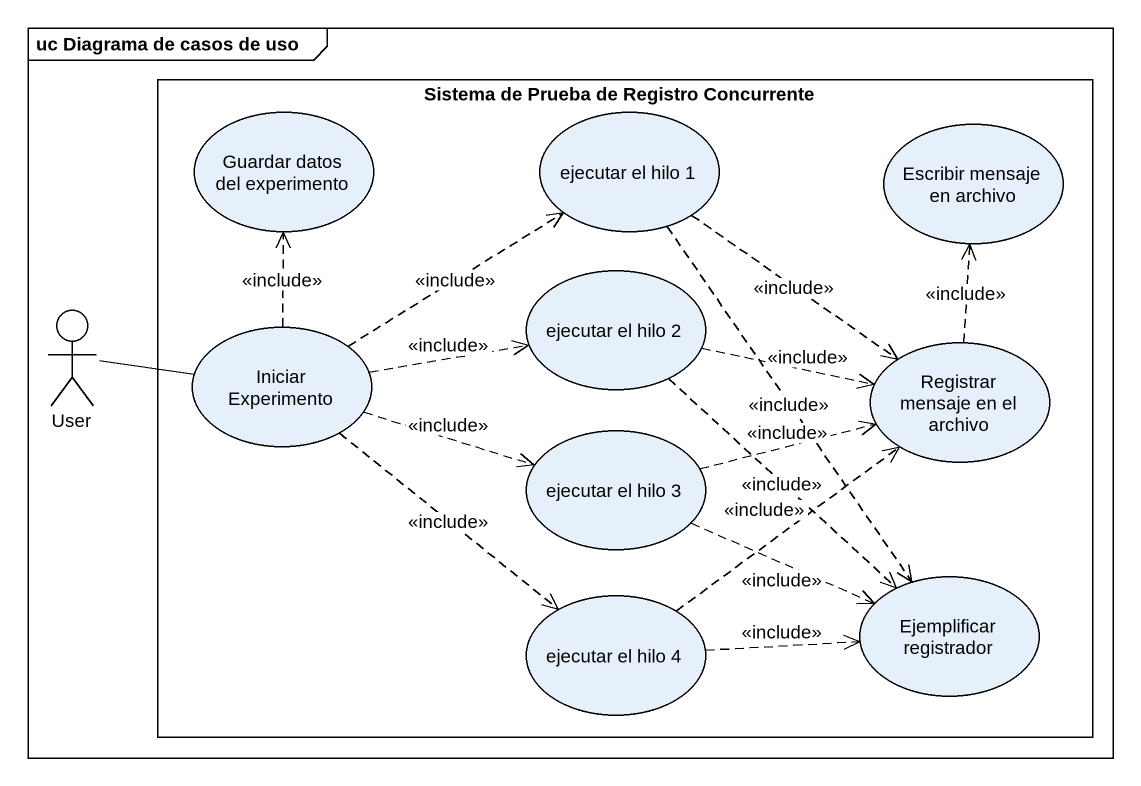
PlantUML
@startuml
mainframe uc Diagrama de casos de uso
rectangle "Sistema de Prueba de Registro Concurrente" as Sistema_de_Prueba_de {
  usecase "Guardar datos del experimento" as Guardar_datos_del
  usecase "ejecutar el hilo 1" as ejecutar_el_hilo_1
  usecase "Escribir mensaje en archivo" as Escribir_mensaje_en_archivo
  usecase "ejecutar el hilo 2" as ejecutar_el_hilo_2
  usecase "Iniciar Experimento" as Iniciar_Experimento
  usecase "Registrar mensaje en el archivo" as Registrar_mensaje_en_el
  usecase "ejecutar el hilo 3" as ejecutar_el_hilo_3
  usecase "Ejemplificar registrador" as Ejemplificar_registrador
  usecase "ejecutar el hilo 4" as ejecutar_el_hilo_4
}
actor User
ejecutar_el_hilo_1 ..> Registrar_mensaje_en_el : <<include>>
ejecutar_el_hilo_1 ..> Ejemplificar_registrador : <<include>>
ejecutar_el_hilo_2 .right.> Registrar_mensaje_en_el : <<include>>
ejecutar_el_hilo_2 ..> Ejemplificar_registrador : <<include>>
User -right- Iniciar_Experimento
Iniciar_Experimento .up.> Guardar_datos_del : <<include>>
Iniciar_Experimento .up.> ejecutar_el_hilo_1 : <<include>>
Iniciar_Experimento .right.> ejecutar_el_hilo_2 : <<include>>
Iniciar_Experimento .right.> ejecutar_el_hilo_3 : <<include>>
Iniciar_Experimento ..> ejecutar_el_hilo_4 : <<include>>
Registrar_mensaje_en_el .up.> Escribir_mensaje_en_archivo : <<include>>
ejecutar_el_hilo_3 .right.> Registrar_mensaje_en_el : <<include>>
ejecutar_el_hilo_3 .right.> Ejemplificar_registrador : <<include>>
ejecutar_el_hilo_4 .up.> Registrar_mensaje_en_el : <<include>>
ejecutar_el_hilo_4 .right.> Ejemplificar_registrador : <<include>>
@enduml
